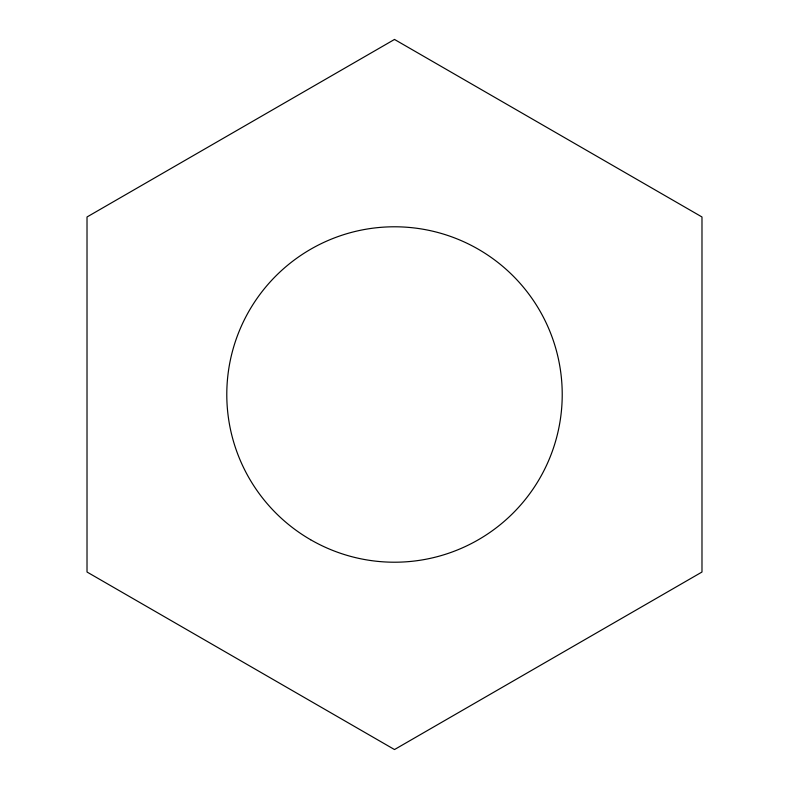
<?xml version="1.0" encoding="UTF-8"?>
<svg xmlns="http://www.w3.org/2000/svg" width="789" height="789" viewBox="0 0 789 789"><rect width="100%" height="100%" fill="white"/><g stroke="black" fill="none" stroke-linecap="round" stroke-linejoin="round"><path stroke-width="1.18" d="M394.5 39.45L87.017 216.975L87.017 572.025L394.5 749.55L701.983 572.025L701.983 216.975L394.5 39.45M310.639 539.745A167.722 167.722 0 0 0 562.222 394.5A167.722 167.722 0 0 0 310.639 249.255A167.722 167.722 0 0 0 310.639 539.745"/></g></svg>
